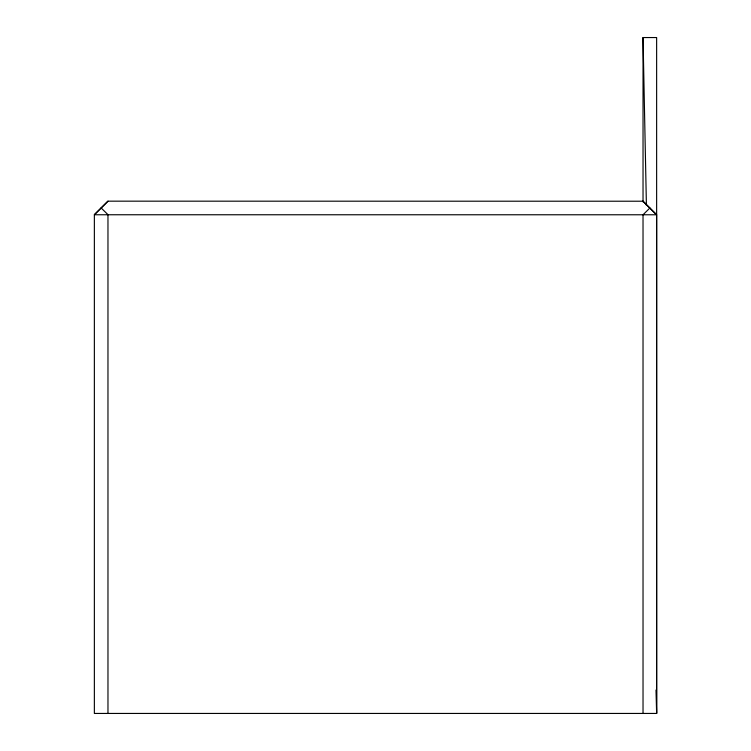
<?xml version="1.0" encoding="UTF-8"?>
<svg xmlns="http://www.w3.org/2000/svg" width="751" height="751" viewBox="0 0 751 751"><rect width="100%" height="100%" fill="white"/><g stroke="black" fill="none" stroke-linecap="round" stroke-linejoin="round"><path stroke-width="1.13" d="M643.034 201.221L656.627 214.777L656.637 713.441L94.363 713.441L94.363 214.664L107.966 201.165L643.034 201.221L656.627 214.777M107.966 201.155L94.363 214.758L656.308 214.777M649.878 208.008L643.025 214.767L643.034 713.441M643.034 201.935L643.034 37.55L656.637 37.55L656.637 713.441L655.998 690.028M101.132 207.943L107.966 214.664L107.975 713.45M643.034 37.55L646.414 205.53"/></g></svg>
